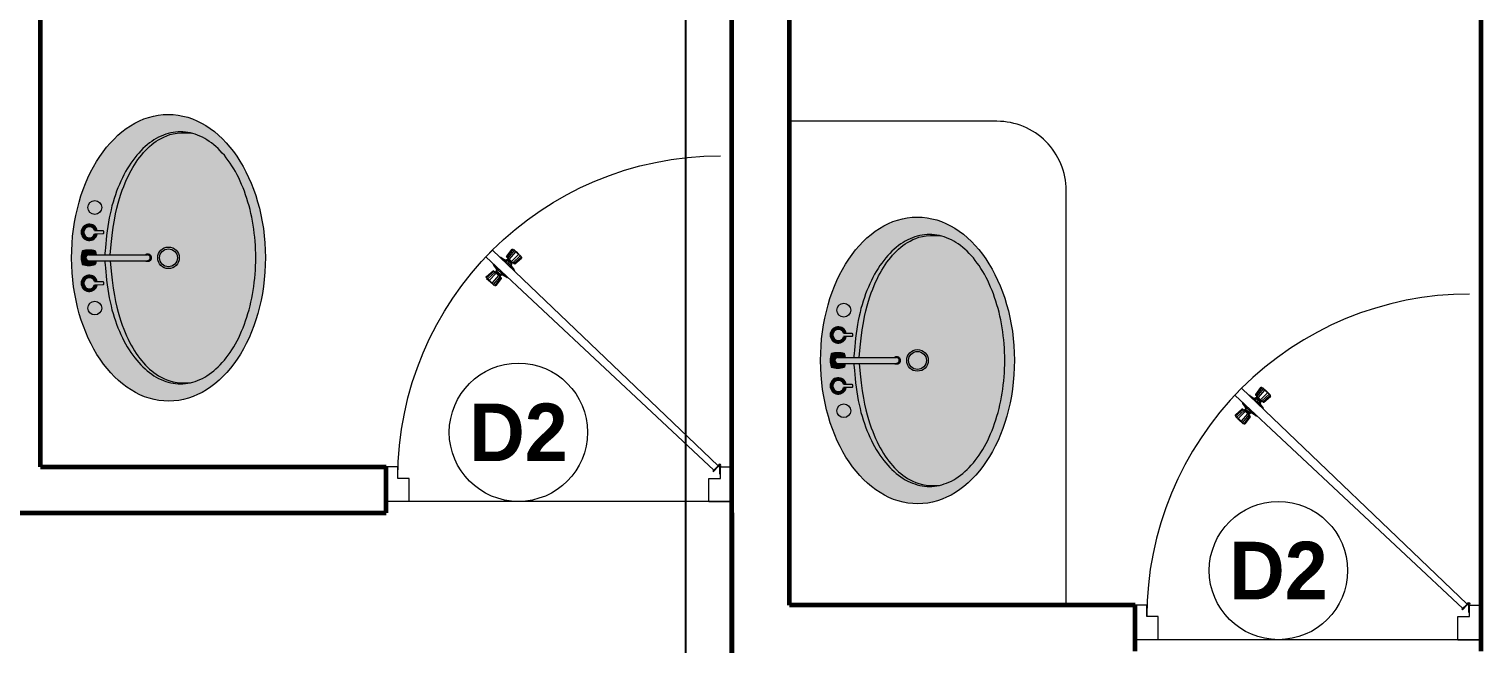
# Model space of a CAD drawing. Header units: feet. Extents: x 109753 to 150441, y 47761 to 75080.
# Drawn here: x 126704 to 126830, y 51263.6 to 51317 of the extents above; entities that cross this region are included whole.
import ezdxf

# ---------------------------------------------------------------- set-up
doc = ezdxf.new("R2010")
doc.units = ezdxf.units.FT
doc.header["$LTSCALE"] = 50
doc.header["$MEASUREMENT"] = 0
doc.linetypes.add('( Hidden )', pattern=[0.375, 0.25, -0.125])
doc.linetypes.add('ACAD_ISO04W100', pattern=[30, 24, -3, 0, -3])
for name, color, linetype, lineweight in [('A-Furniture', 175, 'Continuous', 0), ('DOORS', 7, 'Continuous', 15), ('TEXT', 181, 'Continuous', 13), ('WALL', 1, 'Continuous', 60)]:
    doc.layers.add(name, color=color, linetype=linetype, lineweight=lineweight)
doc.styles.add('GL_Imperial', font='GOTHIC.TTF', dxfattribs={"height": 8})

# ---------------------------------------------------------------- blocks, each defined once
blk = doc.blocks.new('*U521')
at = {"color": 9, "linetype": '( Hidden )', "lineweight": 0, "ltscale": 5, "true_color": 0xc7c8ca}
blk.add_line((30, 3), (0, 3), dxfattribs=at)
blk.add_arc((29, 1), 28, 180, 270, dxfattribs=at)
at = {"layer": 'DOORS'}
for p, q in [((0, 3), (0, 0)), ((2, 3), (0, 3)), ((2, 3), (2, 1)), ((28, 3), (28, 1)), ((28, 3), (30, 3)), ((30, 0), (30, 3)), ((1, 1), (1, 0)), ((2, 1), (1, 1)), ((28, 1), (29, 1)), ((28.35, 0.36), (28.39, 0.4)), ((28.35, 0.36), (28.82, -0.11)), ((28.39, 0.4), (28.84, -0.05)), ((28.94, 0.63), (28.94, -0.01)), ((28.94, 0.63), (29, 0.63)), ((29, 1), (29, 0)), ((29, 0.63), (29, -0.03)), ((1, 0), (0, 0)), ((29, 0), (30, 0))]:
    blk.add_line(p, q, dxfattribs=at)
at = {"layer": 'DOORS', "color": 1}
for p, q in [((8.69, -16.43), (9.06, -16.08)), ((8.71, -16.36), (9.04, -16.06)), ((8.73, -16.39), (8.71, -16.36)), ((9.36, -15.75), (9.04, -16.06)), ((9.43, -15.73), (9.06, -16.08)), ((9.38, -15.78), (9.36, -15.75)), ((9.96, -16.34), (9.51, -15.74)), ((9.25, -17), (8.69, -16.51)), ((9.32, -17.5), (9.55, -17.18)), ((9.33, -17.59), (9.32, -17.58)), ((9.33, -17), (9.64, -16.71)), ((9.41, -16.92), (9.41, -16.93)), ((9.5, -16.93), (9.69, -16.75)), ((9.58, -17.01), (9.5, -16.93)), ((9.55, -17.18), (9.56, -17.17)), ((9.56, -17.09), (9.57, -17.1)), ((9.57, -17.02), (9.76, -16.83)), ((9.96, -16.41), (9.64, -16.71)), ((9.88, -16.57), (9.69, -16.75)), ((9.96, -16.65), (9.76, -16.83)), ((9.87, -16.49), (9.88, -16.49)), ((9.95, -16.66), (9.87, -16.58)), ((10.03, -16.65), (10.04, -16.65)), ((10.12, -16.65), (10.11, -16.65)), ((10.46, -16.44), (10.12, -16.65)), ((10.54, -16.45), (10.54, -16.44)), ((10.85, -17.61), (10.66, -17.79)), ((11.09, -17.62), (10.78, -17.92)), ((10.84, -17.61), (10.92, -17.7)), ((10.86, -17.53), (10.85, -17.53)), ((10.87, -17.45), (10.86, -17.45)), ((11.09, -17.12), (10.87, -17.45)), ((11.09, -17.04), (11.1, -17.04)), ((11.17, -17.62), (11.73, -18.11)), ((9.88, -18.17), (9.88, -18.18)), ((9.96, -18.18), (10.3, -17.97)), ((10.3, -17.97), (10.31, -17.97)), ((10.39, -17.97), (10.38, -17.97)), ((10.46, -17.97), (10.66, -17.79)), ((10.46, -18.21), (10.78, -17.92)), ((10.46, -18.29), (10.91, -18.88)), ((10.47, -17.96), (10.55, -18.05)), ((10.54, -18.05), (10.73, -17.87)), ((10.54, -18.13), (10.54, -18.13)), ((10.92, -17.69), (10.73, -17.87)), ((10.99, -18.89), (11.36, -18.54)), ((11.01, -17.7), (11, -17.7)), ((11.04, -18.85), (11.06, -18.87)), ((11.06, -18.87), (11.38, -18.56)), ((11.73, -18.2), (11.36, -18.54)), ((11.71, -18.26), (11.38, -18.56)), ((11.69, -18.24), (11.71, -18.26))]:
    blk.add_line(p, q, dxfattribs=at)
at = {"layer": 'DOORS', "color": 8}
for p, q in [((9.44, -16.9), (8.81, -16.31)), ((9.02, -16.05), (8.91, -16.15)), ((8.93, -16.16), (8.91, -16.15)), ((9.54, -16.8), (8.93, -16.19)), ((9.02, -16.05), (9.13, -15.94)), ((9.15, -15.96), (9.13, -15.94)), ((9.75, -16.61), (9.18, -15.97)), ((9.85, -16.51), (9.3, -15.85)), ((9.93, -16.44), (9.41, -15.75)), ((9.97, -16.39), (9.46, -15.72)), ((9.31, -17.01), (8.67, -16.46)), ((9.36, -16.98), (8.7, -16.41)), ((9.38, -17.46), (9.63, -17.1)), ((9.58, -17), (9.51, -16.92)), ((9.6, -16.99), (9.52, -16.9)), ((9.54, -17.31), (9.69, -17.04)), ((9.64, -16.95), (9.56, -16.87)), ((9.7, -16.9), (9.62, -16.81)), ((9.71, -17.15), (9.75, -16.99)), ((9.83, -16.77), (9.75, -16.69)), ((9.89, -16.72), (9.81, -16.64)), ((9.84, -17.03), (9.82, -16.92)), ((9.92, -16.68), (9.85, -16.6)), ((9.95, -16.92), (9.85, -16.9)), ((9.94, -16.67), (9.87, -16.58)), ((10.08, -16.8), (9.92, -16.83)), ((10.25, -16.65), (9.98, -16.77)), ((10.41, -16.5), (10.03, -16.72)), ((10.58, -17.59), (10.6, -17.7)), ((10.71, -17.47), (10.67, -17.64)), ((10.88, -17.32), (10.73, -17.58)), ((11.03, -17.17), (10.79, -17.53)), ((10.82, -17.64), (10.9, -17.72)), ((10.84, -17.62), (10.91, -17.7)), ((11.11, -17.61), (11.75, -18.16)), ((10.01, -18.13), (10.39, -17.9)), ((10.17, -17.98), (10.44, -17.85)), ((10.34, -17.82), (10.5, -17.79)), ((10.45, -18.23), (10.96, -18.91)), ((10.47, -17.7), (10.57, -17.73)), ((10.48, -17.96), (10.55, -18.04)), ((10.49, -18.19), (11.01, -18.87)), ((10.5, -17.94), (10.57, -18.02)), ((10.53, -17.9), (10.61, -17.99)), ((10.57, -18.11), (11.12, -18.77)), ((10.59, -17.85), (10.67, -17.93)), ((10.68, -18.01), (11.24, -18.66)), ((10.72, -17.73), (10.8, -17.81)), ((10.78, -17.67), (10.86, -17.76)), ((10.88, -17.82), (11.48, -18.43)), ((10.98, -17.72), (11.61, -18.31)), ((11.06, -17.65), (11.72, -18.21)), ((11.27, -18.67), (11.28, -18.68)), ((11.39, -18.58), (11.28, -18.68)), ((11.39, -18.58), (11.5, -18.47)), ((11.49, -18.46), (11.5, -18.47))]:
    blk.add_line(p, q, dxfattribs=at)
at = {"layer": 'DOORS'}
blk.add_lwpolyline([(28.8, -0.08), (9.23, -18.82), (8.64, -18.23), (28.42, 0.3)], dxfattribs=at)
for radius in [0.111, 0.0537]:
    blk.add_circle((28.93, -0.12), radius, dxfattribs=at)
at = {"layer": 'DOORS', "color": 1}
for centre, start, end in [((9.47, -15.78), 37.0576, 133.134), ((9.92, -16.37), 313.134, 37.0576), ((8.72, -16.47), 133.134, 229.2104), ((9.29, -16.96), 229.2104, 313.134), ((9.36, -17.54), 133.134, 223.134), ((9.46, -16.89), 223.134, 313.134), ((9.61, -17.06), 133.134, 217.8768), ((9.52, -17.13), 313.134, 37.8768), ((9.84, -16.53), 313.134, 43.134), ((10, -16.69), 48.3913, 133.134), ((10.08, -16.61), 228.3913, 313.134), ((10.5, -16.48), 43.134, 133.134), ((10.9, -17.49), 133.134, 217.8768), ((10.81, -17.57), 313.134, 37.8768), ((11.06, -17.08), 313.134, 43.134), ((11.13, -17.67), 49.2104, 133.134), ((9.92, -18.14), 223.134, 313.134), ((10.34, -18.01), 48.3913, 133.134), ((10.42, -17.93), 228.3913, 313.134), ((10.5, -18.25), 133.134, 217.0576), ((10.58, -18.09), 133.134, 223.134), ((10.95, -18.85), 217.0576, 313.134), ((10.96, -17.73), 43.134, 133.134), ((11.69, -18.15), 313.134, 49.2104)]:
    blk.add_arc(centre, 0.0571, start, end, dxfattribs=at)
blk = doc.blocks.new('sink')
at = {"true_color": 0xdddedf}
h = blk.add_hatch(color=254, dxfattribs=at)
h.dxf.hatch_style = 1
edge = h.paths.add_edge_path()
edge.add_ellipse((0.0006, -0.2597), major_axis=(-0.3843, -0.0009), ratio=0.675642, start_angle=0, end_angle=360)
at = {"true_color": 0xcecdcb}
h = blk.add_hatch(color=254, dxfattribs=at)
h.dxf.hatch_style = 1
edge = h.paths.add_edge_path()
edge.add_ellipse((0.0006, -0.2597), major_axis=(-0.3843, -0.0009), ratio=0.675642, start_angle=0, end_angle=360)
h.paths.add_polyline_path([(0.0735, -0.0689), (0.0736, -0.0857), (0.0644, -0.0857), (0.0643, -0.0689, -9.431853)], flags=16)
h.paths.add_polyline_path([(-0.0088, -0.2031), (-0.0089, -0.2011), (-0.0087, -0.2016), (-0.0084, -0.1994), (-0.0083, -0.1999), (-0.0076, -0.1979), (-0.0076, -0.1984), (-0.0072, -0.1977), (-0.0072, -0.2028), (-0.0071, -0.2042), (-0.0067, -0.2056), (-0.006, -0.2069), (-0.0052, -0.208), (-0.0041, -0.209), (-0.0029, -0.2097), (-0.0015, -0.2103), (-0.0001, -0.2105), (0.0013, -0.2105), (0.0028, -0.2103), (0.0041, -0.2097), (0.0054, -0.209), (0.0064, -0.208), (0.0073, -0.2069), (0.0079, -0.2056), (0.0083, -0.2042), (0.0084, -0.2028), (0.0084, -0.1977), (0.0123, -0.2046), (0.0049, -0.2154), (-0.0074, -0.213), (-0.0096, -0.2022), (-0.0088, -0.2032)], flags=16)
h.paths.add_polyline_path([(0.0295, -0.2597, -1), (-0.0283, -0.2597, -1)], flags=16)
h.paths.add_polyline_path([(0.0246, -0.2597, -1), (-0.0234, -0.2597, -1)], flags=0)
h.paths.add_polyline_path([(-0.0631, -0.0689), (-0.0631, -0.0857), (-0.0723, -0.0857), (-0.0723, -0.0689, -9.431853)], flags=16)
at = {"true_color": 0x646d72}
h = blk.add_hatch(color=251, dxfattribs=at)
h.dxf.hatch_style = 1
h.paths.add_polyline_path([(-0.0723, -0.0689), (-0.0723, -0.0641, -7.383374), (-0.0631, -0.0641), (-0.0631, -0.0689, 9.431853)])
at = {"true_color": 0xcecdcb}
h = blk.add_hatch(color=254, dxfattribs=at)
h.dxf.hatch_style = 1
h.paths.add_polyline_path([(-0.0723, -0.0641), (-0.0724, -0.0617, -6.364491), (-0.0632, -0.0617), (-0.0631, -0.0641, 7.383374)])
at = {"true_color": 0xaaabad}
h = blk.add_hatch(color=253, dxfattribs=at)
h.dxf.hatch_style = 1
h.paths.add_polyline_path([(-0.0724, -0.0617), (-0.0723, -0.0834, 0.414214), (-0.07, -0.0857), (-0.0654, -0.0857, 0.414214), (-0.0631, -0.0834), (-0.0632, -0.0617, 6.364491)])
at = {"true_color": 0x646d72}
h = blk.add_hatch(color=251, dxfattribs=at)
h.dxf.hatch_style = 1
h.paths.add_polyline_path([(0.018, -0.0281, 0.134336), (-0.0168, -0.0281, 0.265125), (-0.0176, -0.0289, 0.134336), (-0.0176, -0.0637, 0.130311), (-0.0173, -0.0642), (-0.0134, -0.0603), (-0.0142, -0.0652, 0.026985), (-0.0072, -0.0664), (-0.0072, -0.0614, -0.022884), (-0.0126, -0.0605, -0.28938), (-0.0135, -0.0595, -0.111472), (-0.0135, -0.0331, -0.28938), (-0.0126, -0.0322, -0.111472), (0.0139, -0.0322, -0.28938), (0.0148, -0.0331, -0.111472), (0.0148, -0.0595, -0.28938), (0.0139, -0.0605, -0.022884), (0.0084, -0.0614), (0.0084, -0.0664, 0.026985), (0.0154, -0.0652), (0.0146, -0.0603), (0.0185, -0.0642, 0.130311), (0.0189, -0.0637, 0.134336), (0.0189, -0.0289, 0.265125)])
at = {"true_color": 0xaaabad}
h = blk.add_hatch(color=253, dxfattribs=at)
h.dxf.hatch_style = 1
h.paths.add_polyline_path([(-0.0072, -0.053), (-0.0072, -0.0463, -1), (0.0084, -0.0463), (0.0084, -0.053, 2.170959)], flags=16)
h.paths.add_polyline_path([(0.0148, -0.0331, 0.28938), (0.0139, -0.0322, 0.111472), (-0.0126, -0.0322, 0.28938), (-0.0135, -0.0331, 0.111472), (-0.0135, -0.0595, 0.28938), (-0.0126, -0.0605, 0.022884), (-0.0072, -0.0614), (-0.0072, -0.0584, -3.389161), (0.0084, -0.0584), (0.0084, -0.0614, 0.022884), (0.0139, -0.0605, 0.28938), (0.0148, -0.0595, 0.111472)])
h = blk.add_hatch(color=253, dxfattribs=at)
h.dxf.hatch_style = 1
h.paths.add_polyline_path([(0.0084, -0.053), (0.0084, -0.0584, 3.389161), (-0.0072, -0.0584), (-0.0072, -0.053, -2.170959)])
h.paths.add_polyline_path([(0.0084, -0.0463), (0.0084, -0.053, 2.170959), (-0.0072, -0.053), (-0.0072, -0.0463, -1)], flags=17)
at = {"true_color": 0xcecdcb}
h = blk.add_hatch(color=254, dxfattribs=at)
h.dxf.hatch_style = 1
h.paths.add_polyline_path([(0.0084, -0.0463, 1), (-0.0072, -0.0463), (-0.0072, -0.1144), (-0.0072, -0.1977), (-0.0072, -0.2028), (-0.0071, -0.2042), (-0.0067, -0.2056), (-0.006, -0.2069), (-0.0052, -0.208), (-0.0041, -0.209), (-0.0029, -0.2097), (-0.0015, -0.2103), (-0.0001, -0.2105), (0.0013, -0.2105), (0.0028, -0.2103), (0.0041, -0.2097), (0.0054, -0.209), (0.0064, -0.208), (0.0073, -0.2069), (0.0079, -0.2056), (0.0083, -0.2042), (0.0084, -0.2028), (0.0084, -0.1977), (0.0084, -0.1144)])
at = {"true_color": 0x646d72}
h = blk.add_hatch(color=251, dxfattribs=at)
h.dxf.hatch_style = 1
h.paths.add_polyline_path([(0.0643, -0.0689), (0.0643, -0.0641, -7.383374), (0.0735, -0.0641), (0.0735, -0.0689, 9.431853)])
at = {"true_color": 0xcecdcb}
h = blk.add_hatch(color=254, dxfattribs=at)
h.dxf.hatch_style = 1
h.paths.add_polyline_path([(0.0643, -0.0641), (0.0643, -0.0617, -6.364491), (0.0735, -0.0617), (0.0735, -0.0641, 7.383374)])
at = {"true_color": 0xaaabad}
h = blk.add_hatch(color=253, dxfattribs=at)
h.dxf.hatch_style = 1
h.paths.add_polyline_path([(0.0643, -0.0617), (0.0644, -0.0834, 0.414214), (0.0667, -0.0857), (0.0713, -0.0857, 0.414214), (0.0736, -0.0834), (0.0735, -0.0617, 6.364491)])
at = {"true_color": 0x646d72}
h = blk.add_hatch(color=251, dxfattribs=at)
h.dxf.hatch_style = 1
h.paths.add_polyline_path([(-0.0134, -0.0603), (-0.0173, -0.0642, 0.130311), (-0.0168, -0.0646, 0.010033), (-0.0142, -0.0652)], flags=17)
h = blk.add_hatch(color=251, dxfattribs=at)
h.dxf.hatch_style = 1
h.paths.add_polyline_path([(0.0146, -0.0603), (0.0154, -0.0652, 0.010033), (0.018, -0.0646, 0.130311), (0.0185, -0.0642)], flags=17)
h = blk.add_hatch(color=251, dxfattribs=at)
h.dxf.hatch_style = 1
h.paths.add_polyline_path([(-0.0594, -0.1085), (-0.0349, -0.1058), (-0.0072, -0.1034), (-0.0072, -0.0893), (-0.0117, -0.0895), (-0.0183, -0.0899), (-0.0268, -0.0905), (-0.0367, -0.0914), (-0.0477, -0.0925), (-0.0595, -0.0938), (-0.0715, -0.0953), (-0.0835, -0.097), (-0.0952, -0.0989), (-0.1066, -0.101), (-0.1176, -0.1032), (-0.1282, -0.1057), (-0.1386, -0.1083), (-0.1487, -0.1112), (-0.1586, -0.1142), (-0.1682, -0.1174), (-0.1777, -0.1208), (-0.187, -0.1243), (-0.1961, -0.1281), (-0.205, -0.132), (-0.2136, -0.1361), (-0.2221, -0.1404), (-0.2303, -0.1448), (-0.2382, -0.1494), (-0.2459, -0.1541), (-0.2533, -0.159), (-0.2605, -0.1641), (-0.2673, -0.1692), (-0.2739, -0.1745), (-0.2802, -0.18), (-0.2862, -0.1855), (-0.2919, -0.1912), (-0.2972, -0.1969), (-0.3023, -0.2028), (-0.307, -0.2088), (-0.3114, -0.2148), (-0.3155, -0.2209), (-0.3192, -0.2271), (-0.3226, -0.2334), (-0.3256, -0.2398), (-0.3283, -0.2462), (-0.3306, -0.2526), (-0.3326, -0.2591), (-0.3342, -0.2656), (-0.3355, -0.2722), (-0.3364, -0.2788), (-0.3369, -0.2853), (-0.3371, -0.2919), (-0.3369, -0.2985), (-0.3364, -0.3051), (-0.3355, -0.3117), (-0.3342, -0.3183), (-0.3336, -0.3208), (-0.3345, -0.3084), (-0.3346, -0.2888), (-0.3311, -0.2681), (-0.3252, -0.2516), (-0.3177, -0.2366), (-0.3095, -0.2236), (-0.3004, -0.2119), (-0.2901, -0.201), (-0.2785, -0.1904), (-0.2659, -0.1804), (-0.2522, -0.1709), (-0.2374, -0.1619), (-0.2216, -0.1533), (-0.2045, -0.1454), (-0.1855, -0.1378), (-0.1637, -0.1303), (-0.1455, -0.125), (-0.132, -0.1214), (-0.117, -0.118), (-0.1001, -0.1147), (-0.081, -0.1115)])
at = {"true_color": 0xaaabad}
h = blk.add_hatch(color=253, dxfattribs=at)
h.dxf.hatch_style = 1
h.paths.add_polyline_path([(0.3238, -0.3505), (0.3269, -0.3441), (0.3295, -0.3377), (0.3319, -0.3313), (0.3339, -0.3248), (0.3348, -0.3208), (0.3358, -0.3084), (0.3358, -0.2949), (0.3349, -0.2831), (0.3331, -0.2727), (0.3306, -0.2634), (0.3277, -0.255), (0.3243, -0.2473), (0.3207, -0.2401), (0.3168, -0.2333), (0.3128, -0.2268), (0.3084, -0.2206), (0.3038, -0.2147), (0.299, -0.2091), (0.2938, -0.2036), (0.2884, -0.1983), (0.2826, -0.193), (0.2766, -0.1879), (0.2703, -0.1829), (0.2637, -0.178), (0.2569, -0.1733), (0.2498, -0.1686), (0.2424, -0.1641), (0.2348, -0.1598), (0.2269, -0.1555), (0.2187, -0.1514), (0.2101, -0.1474), (0.2011, -0.1435), (0.1916, -0.1397), (0.1814, -0.136), (0.1707, -0.1323), (0.1591, -0.1286), (0.1467, -0.125), (0.1332, -0.1214), (0.1182, -0.118), (0.1013, -0.1147), (0.0823, -0.1115), (0.0607, -0.1085), (0.0362, -0.1058), (0.0084, -0.1034), (0.0084, -0.1144), (0.0084, -0.1977), (0.0097, -0.2001), (0.0102, -0.2036), (0.01, -0.2041), (0.01, -0.2069), (0.0086, -0.2103), (0.0059, -0.2129), (0.0025, -0.2143), (-0.0012, -0.2143), (-0.0047, -0.2129), (-0.0073, -0.2103), (-0.0088, -0.2069), (-0.0088, -0.2031), (-0.0089, -0.2018), (-0.0081, -0.1993), (-0.0072, -0.1977), (-0.0072, -0.1144), (-0.0072, -0.1034), (-0.0349, -0.1058), (-0.0594, -0.1085), (-0.081, -0.1115), (-0.1001, -0.1147), (-0.117, -0.118), (-0.132, -0.1214), (-0.1455, -0.125), (-0.1579, -0.1286), (-0.1694, -0.1323), (-0.1802, -0.136), (-0.1903, -0.1397), (-0.1999, -0.1435), (-0.2089, -0.1474), (-0.2175, -0.1514), (-0.2257, -0.1555), (-0.2335, -0.1598), (-0.2411, -0.1641), (-0.2485, -0.1686), (-0.2556, -0.1733), (-0.2625, -0.178), (-0.2691, -0.1829), (-0.2754, -0.1879), (-0.2814, -0.193), (-0.2871, -0.1983), (-0.2926, -0.2036), (-0.2977, -0.2091), (-0.3026, -0.2147), (-0.3072, -0.2206), (-0.3115, -0.2268), (-0.3156, -0.2333), (-0.3194, -0.2401), (-0.3231, -0.2473), (-0.3264, -0.255), (-0.3294, -0.2634), (-0.3318, -0.2727), (-0.3336, -0.2831), (-0.3346, -0.2949), (-0.3345, -0.3084), (-0.3336, -0.3208), (-0.3326, -0.3248), (-0.3306, -0.3313), (-0.3283, -0.3377), (-0.3256, -0.3441), (-0.3226, -0.3505), (-0.3192, -0.3567), (-0.3155, -0.3629), (-0.3114, -0.3691), (-0.307, -0.3751), (-0.3023, -0.3811), (-0.2972, -0.387), (-0.2919, -0.3927), (-0.2862, -0.3984), (-0.2802, -0.4039), (-0.2739, -0.4094), (-0.2673, -0.4147), (-0.2605, -0.4198), (-0.2533, -0.4249), (-0.2459, -0.4297), (-0.2382, -0.4345), (-0.2303, -0.4391), (-0.2221, -0.4435), (-0.2136, -0.4478), (-0.205, -0.4519), (-0.1961, -0.4558), (-0.187, -0.4595), (-0.1777, -0.4631), (-0.1682, -0.4665), (-0.1586, -0.4697), (-0.1488, -0.4727), (-0.1388, -0.4756), (-0.1286, -0.4782), (-0.1183, -0.4806), (-0.1079, -0.4828), (-0.0974, -0.4848), (-0.0868, -0.4867), (-0.0761, -0.4883), (-0.0653, -0.4896), (-0.0544, -0.4908), (-0.0435, -0.4918), (-0.0325, -0.4925), (-0.0215, -0.4931), (-0.0104, -0.4934), (0.0006, -0.4935), (0.0117, -0.4934), (0.0227, -0.4931), (0.0337, -0.4925), (0.0447, -0.4918), (0.0556, -0.4908), (0.0665, -0.4896), (0.0773, -0.4883), (0.088, -0.4867), (0.0987, -0.4848), (0.1092, -0.4828), (0.1196, -0.4806), (0.1299, -0.4782), (0.14, -0.4756), (0.15, -0.4727), (0.1598, -0.4697), (0.1695, -0.4665), (0.179, -0.4631), (0.1883, -0.4595), (0.1974, -0.4558), (0.2062, -0.4519), (0.2149, -0.4478), (0.2233, -0.4435), (0.2315, -0.4391), (0.2394, -0.4345), (0.2471, -0.4297), (0.2546, -0.4249), (0.2617, -0.4198), (0.2686, -0.4147), (0.2752, -0.4094), (0.2814, -0.4039), (0.2874, -0.3984), (0.2931, -0.3927), (0.2985, -0.387), (0.3035, -0.3811), (0.3083, -0.3751), (0.3127, -0.3691), (0.3167, -0.3629), (0.3204, -0.3567)])
h.paths.add_polyline_path([(-0.0283, -0.2597, -1), (0.0295, -0.2597, -1)], flags=16)
h.paths.add_polyline_path([(-0.0234, -0.2597, -1), (0.0246, -0.2597, -1)], flags=0)
at = {"true_color": 0x646d72}
h = blk.add_hatch(color=251, dxfattribs=at)
h.dxf.hatch_style = 1
h.paths.add_polyline_path([(0.1013, -0.1147), (0.1182, -0.118), (0.1332, -0.1214), (0.1467, -0.125), (0.1591, -0.1286), (0.1707, -0.1323), (0.1814, -0.136), (0.1916, -0.1397), (0.2011, -0.1435), (0.2101, -0.1474), (0.2187, -0.1514), (0.2269, -0.1555), (0.2348, -0.1598), (0.2424, -0.1641), (0.2498, -0.1686), (0.2569, -0.1733), (0.2637, -0.178), (0.2703, -0.1829), (0.2766, -0.1879), (0.2826, -0.193), (0.2884, -0.1983), (0.2938, -0.2036), (0.299, -0.2091), (0.3038, -0.2147), (0.3084, -0.2206), (0.3128, -0.2268), (0.3168, -0.2333), (0.3207, -0.2401), (0.3243, -0.2473), (0.3277, -0.255), (0.3306, -0.2634), (0.3331, -0.2727), (0.3349, -0.2831), (0.3358, -0.2949), (0.3358, -0.3084), (0.3348, -0.3208), (0.3355, -0.3183), (0.3367, -0.3117), (0.3376, -0.3051), (0.3382, -0.2985), (0.3384, -0.2919), (0.3382, -0.2853), (0.3376, -0.2788), (0.3367, -0.2722), (0.3355, -0.2656), (0.3339, -0.2591), (0.3319, -0.2526), (0.3295, -0.2462), (0.3269, -0.2398), (0.3238, -0.2334), (0.3204, -0.2271), (0.3167, -0.2209), (0.3127, -0.2148), (0.3083, -0.2088), (0.3035, -0.2028), (0.2985, -0.1969), (0.2931, -0.1912), (0.2874, -0.1855), (0.2814, -0.18), (0.2752, -0.1745), (0.2686, -0.1692), (0.2617, -0.1641), (0.2546, -0.159), (0.2471, -0.1541), (0.2394, -0.1494), (0.2315, -0.1448), (0.2233, -0.1404), (0.2149, -0.1361), (0.2062, -0.132), (0.1974, -0.1281), (0.1883, -0.1243), (0.179, -0.1208), (0.1695, -0.1174), (0.1598, -0.1142), (0.15, -0.1112), (0.1398, -0.1083), (0.1295, -0.1057), (0.1188, -0.1032), (0.1078, -0.101), (0.0965, -0.0989), (0.0848, -0.097), (0.0728, -0.0953), (0.0607, -0.0938), (0.049, -0.0925), (0.038, -0.0914), (0.0281, -0.0905), (0.0196, -0.0899), (0.0129, -0.0895), (0.0084, -0.0893), (0.0084, -0.1034), (0.0362, -0.1058), (0.0607, -0.1085), (0.0823, -0.1115)])
h = blk.add_hatch(color=251, dxfattribs=at)
h.dxf.hatch_style = 1
h.paths.add_polyline_path([(0.0246, -0.2597, 1), (-0.0234, -0.2597, 1)], flags=0)
h.paths.add_polyline_path([(-0.0283, -0.2597, 1), (0.0295, -0.2597, 1)])
h.paths.add_polyline_path([(0.0246, -0.2597, -1), (-0.0234, -0.2597, -1)], flags=16)
h = blk.add_hatch(color=251, dxfattribs=at)
h.dxf.hatch_style = 1
h.paths.add_polyline_path([(-0.0087, -0.2044), (-0.0083, -0.2061), (-0.0075, -0.2077), (-0.0065, -0.2091), (-0.0052, -0.2103), (-0.0037, -0.2113), (-0.002, -0.2119), (-0.0003, -0.2123), (0.0015, -0.2123), (0.0033, -0.2119), (0.0049, -0.2113), (0.0064, -0.2103), (0.0077, -0.2091), (0.0088, -0.2077), (0.0095, -0.2061), (0.01, -0.2044), (0.01, -0.2042), (0.0101, -0.2027), (0.0099, -0.2009), (0.0093, -0.1993), (0.0084, -0.1977), (0.0084, -0.2038), (0.0079, -0.2056), (0.0073, -0.2069), (0.0064, -0.208), (0.0054, -0.209), (0.0041, -0.2097), (0.0028, -0.2103), (0.0013, -0.2105), (-0.0001, -0.2105), (-0.0015, -0.2103), (-0.0029, -0.2097), (-0.0041, -0.209), (-0.0052, -0.208), (-0.006, -0.2069), (-0.0067, -0.2056), (-0.0071, -0.2042), (-0.0072, -0.2028), (-0.0072, -0.1977), (-0.0081, -0.1993), (-0.0086, -0.2009), (-0.0088, -0.2027)], flags=17)
at = {"true_color": 0xcecdcb}
h = blk.add_hatch(color=254, dxfattribs=at)
h.dxf.hatch_style = 1
h.paths.add_polyline_path([(0.0051, -0.2133), (0.0066, -0.2123), (0.0079, -0.211), (0.009, -0.2095), (0.0097, -0.2078), (0.01, -0.206), (0.0101, -0.2031), (0.01, -0.2042), (0.01, -0.2044), (0.0095, -0.2061), (0.0088, -0.2077), (0.0077, -0.2091), (0.0064, -0.2103), (0.0049, -0.2113), (0.0033, -0.2119), (0.0015, -0.2123), (-0.0003, -0.2123), (-0.002, -0.2119), (-0.0037, -0.2113), (-0.0052, -0.2103), (-0.0065, -0.2091), (-0.0075, -0.2077), (-0.0083, -0.2061), (-0.0087, -0.2044), (-0.0087, -0.2042), (-0.0088, -0.2031), (-0.0088, -0.206), (-0.0084, -0.2078), (-0.0077, -0.2095), (-0.0067, -0.211), (-0.0054, -0.2123), (-0.0038, -0.2133), (-0.0021, -0.214), (-0.0003, -0.2143), (0.0015, -0.2143), (0.0034, -0.214)])
at = {"color": 252, "lineweight": 5, "ltscale": 0.1, "true_color": 0x939598}
for p, q in [((-0.0134, -0.0323), (-0.017, -0.0287)), ((-0.0134, -0.0603), (-0.0173, -0.0642)), ((-0.0142, -0.0652), (-0.0134, -0.0603)), ((0.0185, -0.0642), (0.0146, -0.0603)), ((0.0154, -0.0652), (0.0146, -0.0603))]:
    blk.add_line(p, q, dxfattribs=at)
at = {"ltscale": 0.1}
for p, q in [((0.0146, -0.0323), (0.0182, -0.0287)), ((-0.0072, -0.1144), (-0.0072, -0.1977)), ((0.0084, -0.1144), (0.0084, -0.1977))]:
    blk.add_line(p, q, dxfattribs=at)
at = {"color": 7, "ltscale": 0.1}
for p, q in [((-0.0072, -0.0463), (-0.0072, -0.1144)), ((0.0084, -0.0463), (0.0084, -0.1144)), ((-0.0072, -0.1977), (-0.0072, -0.2028)), ((0.0084, -0.1977), (0.0084, -0.2028))]:
    blk.add_line(p, q, dxfattribs=at)
for points in [[(-0.0632, -0.0617), (-0.0631, -0.0834, -0.414214), (-0.0654, -0.0857), (-0.07, -0.0857, -0.414214), (-0.0723, -0.0834), (-0.0724, -0.0617)], [(0.0735, -0.0617), (0.0736, -0.0834, -0.414214), (0.0713, -0.0857), (0.0667, -0.0857, -0.414214), (0.0644, -0.0834), (0.0643, -0.0617)]]:
    blk.add_lwpolyline(points, format="xyb")
at = {"color": 7, "linetype": 'Continuous'}
blk.add_lwpolyline([(-0.0072, -0.0893), (-0.0117, -0.0895), (-0.0183, -0.0899), (-0.0268, -0.0905), (-0.0367, -0.0914), (-0.0477, -0.0925), (-0.0595, -0.0938), (-0.0715, -0.0953), (-0.0835, -0.097), (-0.0952, -0.0989), (-0.1066, -0.101), (-0.1176, -0.1032), (-0.1282, -0.1057), (-0.1386, -0.1083), (-0.1487, -0.1112), (-0.1586, -0.1142), (-0.1682, -0.1174), (-0.1777, -0.1208), (-0.187, -0.1243), (-0.1961, -0.1281), (-0.205, -0.132), (-0.2136, -0.1361), (-0.2221, -0.1404), (-0.2303, -0.1448), (-0.2382, -0.1494), (-0.2459, -0.1541), (-0.2533, -0.159), (-0.2605, -0.1641), (-0.2673, -0.1692), (-0.2739, -0.1745), (-0.2802, -0.18), (-0.2862, -0.1855), (-0.2919, -0.1912), (-0.2972, -0.1969), (-0.3023, -0.2028), (-0.307, -0.2088), (-0.3114, -0.2148), (-0.3155, -0.2209), (-0.3192, -0.2271), (-0.3226, -0.2334), (-0.3256, -0.2398), (-0.3283, -0.2462), (-0.3306, -0.2526), (-0.3326, -0.2591), (-0.3342, -0.2656), (-0.3355, -0.2722), (-0.3364, -0.2788), (-0.3369, -0.2853), (-0.3371, -0.2919), (-0.3369, -0.2985), (-0.3364, -0.3051), (-0.3355, -0.3117), (-0.3342, -0.3183), (-0.3326, -0.3248), (-0.3306, -0.3313), (-0.3283, -0.3377), (-0.3256, -0.3441), (-0.3226, -0.3505), (-0.3192, -0.3567), (-0.3155, -0.3629), (-0.3114, -0.3691), (-0.307, -0.3751), (-0.3023, -0.3811), (-0.2972, -0.387), (-0.2919, -0.3927), (-0.2862, -0.3984), (-0.2802, -0.4039), (-0.2739, -0.4094), (-0.2673, -0.4147), (-0.2605, -0.4198), (-0.2533, -0.4249), (-0.2459, -0.4297), (-0.2382, -0.4345), (-0.2303, -0.4391), (-0.2221, -0.4435), (-0.2136, -0.4478), (-0.205, -0.4519), (-0.1961, -0.4558), (-0.187, -0.4595), (-0.1777, -0.4631), (-0.1682, -0.4665), (-0.1586, -0.4697), (-0.1488, -0.4727), (-0.1388, -0.4756), (-0.1286, -0.4782), (-0.1183, -0.4806), (-0.1079, -0.4828), (-0.0974, -0.4848), (-0.0868, -0.4867), (-0.0761, -0.4883), (-0.0653, -0.4896), (-0.0544, -0.4908), (-0.0435, -0.4918), (-0.0325, -0.4925), (-0.0215, -0.4931), (-0.0104, -0.4934), (0.0006, -0.4935), (0.0117, -0.4934), (0.0227, -0.4931), (0.0337, -0.4925), (0.0447, -0.4918), (0.0556, -0.4908), (0.0665, -0.4896), (0.0773, -0.4883), (0.088, -0.4867), (0.0987, -0.4848), (0.1092, -0.4828), (0.1196, -0.4806), (0.1299, -0.4782), (0.14, -0.4756), (0.15, -0.4727), (0.1598, -0.4697), (0.1695, -0.4665), (0.179, -0.4631), (0.1883, -0.4595), (0.1974, -0.4558), (0.2062, -0.4519), (0.2149, -0.4478), (0.2233, -0.4435), (0.2315, -0.4391), (0.2394, -0.4345), (0.2471, -0.4297), (0.2546, -0.4249), (0.2617, -0.4198), (0.2686, -0.4147), (0.2752, -0.4094), (0.2814, -0.4039), (0.2874, -0.3984), (0.2931, -0.3927), (0.2985, -0.387), (0.3035, -0.3811), (0.3083, -0.3751), (0.3127, -0.3691), (0.3167, -0.3629), (0.3204, -0.3567), (0.3238, -0.3505), (0.3269, -0.3441), (0.3295, -0.3377), (0.3319, -0.3313), (0.3339, -0.3248), (0.3355, -0.3183), (0.3367, -0.3117), (0.3376, -0.3051), (0.3382, -0.2985), (0.3384, -0.2919), (0.3382, -0.2853), (0.3376, -0.2788), (0.3367, -0.2722), (0.3355, -0.2656), (0.3339, -0.2591), (0.3319, -0.2526), (0.3295, -0.2462), (0.3269, -0.2398), (0.3238, -0.2334), (0.3204, -0.2271), (0.3167, -0.2209), (0.3127, -0.2148), (0.3083, -0.2088), (0.3035, -0.2028), (0.2985, -0.1969), (0.2931, -0.1912), (0.2874, -0.1855), (0.2814, -0.18), (0.2752, -0.1745), (0.2686, -0.1692), (0.2617, -0.1641), (0.2546, -0.159), (0.2471, -0.1541), (0.2394, -0.1494), (0.2315, -0.1448), (0.2233, -0.1404), (0.2149, -0.1361), (0.2062, -0.132), (0.1974, -0.1281), (0.1883, -0.1243), (0.179, -0.1208), (0.1695, -0.1174), (0.1598, -0.1142), (0.15, -0.1112), (0.1398, -0.1083), (0.1295, -0.1057), (0.1188, -0.1032), (0.1078, -0.101), (0.0965, -0.0989), (0.0848, -0.097), (0.0728, -0.0953), (0.0607, -0.0938), (0.049, -0.0925), (0.038, -0.0914), (0.0281, -0.0905), (0.0196, -0.0899), (0.0129, -0.0895), (0.0084, -0.0893)], dxfattribs=at)
at = {"flags": 128}
for points in [[(-0.0072, -0.1977), (-0.0081, -0.1993), (-0.0086, -0.2009), (-0.0088, -0.2027), (-0.0087, -0.2042)], [(-0.0088, -0.2031), (-0.0088, -0.206), (-0.0084, -0.2078), (-0.0077, -0.2095), (-0.0067, -0.211), (-0.0054, -0.2123), (-0.0038, -0.2133), (-0.0021, -0.214), (-0.0003, -0.2143), (0.0015, -0.2143), (0.0034, -0.214), (0.0051, -0.2133), (0.0066, -0.2123), (0.0079, -0.211), (0.009, -0.2095), (0.0097, -0.2078), (0.01, -0.206), (0.0101, -0.2031)], [(0.01, -0.2042), (0.0101, -0.2027), (0.0099, -0.2009), (0.0093, -0.1993), (0.0084, -0.1977)]]:
    blk.add_lwpolyline(points, dxfattribs=at)
at = {"color": 252, "lineweight": 5, "true_color": 0x939598, "flags": 128}
blk.add_lwpolyline([(-0.0087, -0.2042), (-0.0087, -0.2044), (-0.0083, -0.2061), (-0.0075, -0.2077), (-0.0065, -0.2091), (-0.0052, -0.2103), (-0.0037, -0.2113), (-0.002, -0.2119), (-0.0003, -0.2123), (0.0015, -0.2123), (0.0033, -0.2119), (0.0049, -0.2113), (0.0064, -0.2103), (0.0077, -0.2091), (0.0088, -0.2077), (0.0095, -0.2061), (0.01, -0.2044), (0.01, -0.2042)], dxfattribs=at)
at = {"color": 7, "flags": 128}
blk.add_lwpolyline([(-0.0072, -0.2028), (-0.0071, -0.2042), (-0.0067, -0.2056), (-0.006, -0.2069), (-0.0052, -0.208), (-0.0041, -0.209), (-0.0029, -0.2097), (-0.0015, -0.2103), (-0.0001, -0.2105), (0.0013, -0.2105), (0.0028, -0.2103), (0.0041, -0.2097), (0.0054, -0.209), (0.0064, -0.208), (0.0073, -0.2069), (0.0079, -0.2056), (0.0083, -0.2042), (0.0084, -0.2028)], dxfattribs=at)
at = {"color": 252, "lineweight": 5, "true_color": 0x939598}
for points in [[(-0.0072, -0.1034, 0), (-0.0349, -0.1058, 0), (-0.0594, -0.1085, 0), (-0.081, -0.1115, 0), (-0.1001, -0.1147, 0), (-0.117, -0.118, 0), (-0.132, -0.1214, 0), (-0.1455, -0.125, 0), (-0.1579, -0.1286, 0), (-0.1694, -0.1323, 0), (-0.1802, -0.136, 0), (-0.1903, -0.1397, 0), (-0.1999, -0.1435, 0), (-0.2089, -0.1474, 0), (-0.2175, -0.1514, 0), (-0.2257, -0.1555, 0), (-0.2335, -0.1598, 0), (-0.2411, -0.1641, 0), (-0.2485, -0.1686, 0), (-0.2556, -0.1733, 0), (-0.2625, -0.178, 0), (-0.2691, -0.1829, 0), (-0.2754, -0.1879, 0), (-0.2814, -0.193, 0), (-0.2871, -0.1983, 0), (-0.2926, -0.2036, 0), (-0.2977, -0.2091, 0), (-0.3026, -0.2147, 0), (-0.3072, -0.2206, 0), (-0.3115, -0.2268, 0), (-0.3156, -0.2333, 0), (-0.3194, -0.2401, 0), (-0.3231, -0.2473, 0), (-0.3264, -0.255, 0), (-0.3294, -0.2634, 0), (-0.3318, -0.2727, 0), (-0.3336, -0.2831, 0), (-0.3346, -0.2949, 0), (-0.3345, -0.3084, 0), (-0.3336, -0.3208, 0)], [(0.0084, -0.1034, 0), (0.0362, -0.1058, 0), (0.0607, -0.1085, 0), (0.0823, -0.1115, 0), (0.1013, -0.1147, 0), (0.1182, -0.118, 0), (0.1332, -0.1214, 0), (0.1467, -0.125, 0), (0.1591, -0.1286, 0), (0.1707, -0.1323, 0), (0.1814, -0.136, 0), (0.1916, -0.1397, 0), (0.2011, -0.1435, 0), (0.2101, -0.1474, 0), (0.2187, -0.1514, 0), (0.2269, -0.1555, 0), (0.2348, -0.1598, 0), (0.2424, -0.1641, 0), (0.2498, -0.1686, 0), (0.2569, -0.1733, 0), (0.2637, -0.178, 0), (0.2703, -0.1829, 0), (0.2766, -0.1879, 0), (0.2826, -0.193, 0), (0.2884, -0.1983, 0), (0.2938, -0.2036, 0), (0.299, -0.2091, 0), (0.3038, -0.2147, 0), (0.3084, -0.2206, 0), (0.3128, -0.2268, 0), (0.3168, -0.2333, 0), (0.3207, -0.2401, 0), (0.3243, -0.2473, 0), (0.3277, -0.255, 0), (0.3306, -0.2634, 0), (0.3331, -0.2727, 0), (0.3349, -0.2831, 0), (0.3358, -0.2949, 0), (0.3358, -0.3084, 0), (0.3348, -0.3208, 0)]]:
    blk.add_polyline3d(points, dxfattribs=at)
at = {"color": 252, "lineweight": 5, "ltscale": 0.1, "true_color": 0x939598}
for centre, radius in [((-0.1342, -0.0622), 0.0185), ((0.0006, -0.2597), 0.0289), ((0.0006, -0.2597), 0.024)]:
    blk.add_circle(centre, radius, dxfattribs=at)
at = {"ltscale": 0.1}
blk.add_circle((0.1354, -0.0622), 0.0185, dxfattribs=at)
at = {"color": 252, "lineweight": 5, "ltscale": 0.1, "true_color": 0x939598}
for centre, radius, start, end in [((-0.0677, -0.0475), 0.0219, 282.0163, 257.8079), ((-0.0677, -0.0474), 0.0173, 285.2323, 254.3796), ((0.0451, -0.0463), 0.0601, 167.2787, 192.7213), ((0.0006, -0.0463), 0.0144, 302.8783, 237.1217), ((-0.0123, -0.0334), 0.00123, 102.7213, 167.2787), ((0.0006, -0.0908), 0.0601, 77.2787, 102.7213), ((0.0006, -0.0463), 0.0103, 319.464, 220.536), ((0.0136, -0.0334), 0.00123, 12.7213, 77.2787), ((-0.0438, -0.0463), 0.0601, 347.2787, 12.7213), ((0.0689, -0.0475), 0.0219, 282.0163, 257.8079), ((0.069, -0.0474), 0.0173, 285.2323, 254.3796), ((-0.0123, -0.0593), 0.00123, 192.7213, 257.2787), ((0.0006, -0.0019), 0.0601, 257.2787, 262.492), ((0.0006, -0.0019), 0.0601, 277.5375, 282.7213), ((0.0136, -0.0593), 0.00123, 282.7213, 347.2787)]:
    blk.add_arc(centre, radius, start, end, dxfattribs=at)
at = {"ltscale": 0.1}
for centre, radius, start, end in [((-0.0677, -0.0475), 0.015, 287.6516, 251.934), ((0.0459, -0.0463), 0.0658, 164.6978, 195.3022), ((-0.0164, -0.0293), 0.00123, 105.3022, 164.6978), ((0.0006, -0.0916), 0.0658, 74.6978, 105.3022), ((0.0006, -0.0463), 0.00782, 0, 180), ((0.0177, -0.0293), 0.00123, 15.3022, 74.6978), ((-0.0446, -0.0463), 0.0658, 344.6978, 15.3022), ((0.0689, -0.0475), 0.015, 287.6516, 251.934), ((-0.0164, -0.0634), 0.00123, 195.3022, 254.6978), ((0.0006, -0.0011), 0.0658, 254.6978, 263.18), ((0.0006, -0.0011), 0.0658, 276.82, 285.3022), ((0.0177, -0.0634), 0.00123, 285.3022, 344.6978)]:
    blk.add_arc(centre, radius, start, end, dxfattribs=at)
blk.add_ellipse((0.0006, -0.2597), major_axis=(-0.3843, -0.0009), ratio=0.675642, dxfattribs=at)
blk = doc.blocks.new('*U536')
at = {"color": 9, "linetype": '( Hidden )', "lineweight": 0, "ltscale": 5, "true_color": 0xc7c8ca}
blk.add_line((0, 3), (30, 3), dxfattribs=at)
blk.add_arc((1, 1), 28, 270, 0, dxfattribs=at)
at = {"layer": 'DOORS'}
for p, q in [((0, 0), (0, 3)), ((2, 3), (0, 3)), ((2, 3), (2, 1)), ((28, 3), (28, 1)), ((28, 3), (30, 3)), ((30, 3), (30, 0)), ((1, 1), (1, 0)), ((2, 1), (1, 1)), ((1.06, 0.63), (1, 0.63)), ((1, 0.63), (1, -0.03)), ((1.06, 0.63), (1.06, -0.01)), ((1.61, 0.4), (1.16, -0.05)), ((1.65, 0.36), (1.18, -0.11)), ((1.65, 0.36), (1.61, 0.4)), ((28, 1), (29, 1)), ((29, 1), (29, 0)), ((1, 0), (0, 0)), ((29, 0), (30, 0))]:
    blk.add_line(p, q, dxfattribs=at)
at = {"layer": 'DOORS', "color": 8}
for p, q in [((20.03, -16.39), (20.54, -15.72)), ((20.07, -16.44), (20.59, -15.75)), ((20.15, -16.51), (20.7, -15.85)), ((20.25, -16.61), (20.82, -15.97)), ((20.46, -16.8), (21.07, -16.19)), ((20.56, -16.9), (21.19, -16.31)), ((20.85, -15.96), (20.87, -15.94)), ((20.98, -16.05), (20.87, -15.94)), ((20.98, -16.05), (21.09, -16.15)), ((21.07, -16.16), (21.09, -16.15)), ((18.89, -17.61), (18.25, -18.16)), ((18.97, -17.17), (19.21, -17.53)), ((19.16, -17.62), (19.09, -17.7)), ((19.18, -17.64), (19.1, -17.72)), ((19.12, -17.32), (19.27, -17.58)), ((19.29, -17.47), (19.33, -17.64)), ((19.42, -17.59), (19.4, -17.7)), ((19.59, -16.5), (19.97, -16.72)), ((19.75, -16.65), (20.02, -16.77)), ((19.92, -16.8), (20.08, -16.83)), ((20.05, -16.92), (20.15, -16.9)), ((20.06, -16.67), (20.13, -16.58)), ((20.08, -16.68), (20.15, -16.6)), ((20.11, -16.72), (20.19, -16.64)), ((20.16, -17.03), (20.18, -16.92)), ((20.17, -16.77), (20.25, -16.69)), ((20.29, -17.15), (20.25, -16.99)), ((20.3, -16.9), (20.38, -16.81)), ((20.46, -17.31), (20.31, -17.04)), ((20.36, -16.95), (20.44, -16.87)), ((20.62, -17.46), (20.37, -17.1)), ((20.4, -16.99), (20.48, -16.9)), ((20.42, -17), (20.49, -16.92)), ((20.64, -16.98), (21.3, -16.41)), ((20.69, -17.01), (21.33, -16.46)), ((18.94, -17.65), (18.28, -18.21)), ((19.02, -17.72), (18.39, -18.31)), ((18.51, -18.46), (18.5, -18.47)), ((18.61, -18.58), (18.5, -18.47)), ((19.12, -17.82), (18.52, -18.43)), ((18.61, -18.58), (18.72, -18.68)), ((18.73, -18.67), (18.72, -18.68)), ((19.32, -18.01), (18.76, -18.66)), ((19.43, -18.11), (18.88, -18.77)), ((19.51, -18.19), (18.99, -18.87)), ((19.55, -18.23), (19.04, -18.91)), ((19.22, -17.67), (19.14, -17.76)), ((19.28, -17.73), (19.2, -17.81)), ((19.41, -17.85), (19.33, -17.93)), ((19.47, -17.9), (19.39, -17.99)), ((19.53, -17.7), (19.43, -17.73)), ((19.5, -17.94), (19.43, -18.02)), ((19.52, -17.96), (19.45, -18.04)), ((19.66, -17.82), (19.5, -17.79)), ((19.83, -17.98), (19.56, -17.85)), ((19.99, -18.13), (19.61, -17.9))]:
    blk.add_line(p, q, dxfattribs=at)
at = {"layer": 'DOORS', "color": 1}
for p, q in [((20.04, -16.34), (20.49, -15.74)), ((20.57, -15.73), (20.94, -16.08)), ((20.62, -15.78), (20.64, -15.75)), ((20.64, -15.75), (20.96, -16.06)), ((21.31, -16.43), (20.94, -16.08)), ((21.29, -16.36), (20.96, -16.06)), ((21.27, -16.39), (21.29, -16.36)), ((18.83, -17.62), (18.27, -18.11)), ((18.91, -17.04), (18.9, -17.04)), ((18.91, -17.12), (19.13, -17.45)), ((18.91, -17.62), (19.22, -17.92)), ((19.16, -17.61), (19.08, -17.7)), ((19.13, -17.45), (19.14, -17.45)), ((19.14, -17.53), (19.15, -17.53)), ((19.15, -17.61), (19.34, -17.79)), ((19.46, -16.45), (19.46, -16.44)), ((19.54, -16.44), (19.88, -16.65)), ((19.88, -16.65), (19.89, -16.65)), ((19.97, -16.65), (19.96, -16.65)), ((20.04, -16.41), (20.36, -16.71)), ((20.04, -16.65), (20.24, -16.83)), ((20.05, -16.66), (20.13, -16.58)), ((20.13, -16.49), (20.12, -16.49)), ((20.12, -16.57), (20.31, -16.75)), ((20.43, -17.02), (20.24, -16.83)), ((20.5, -16.93), (20.31, -16.75)), ((20.67, -17), (20.36, -16.71)), ((20.42, -17.01), (20.5, -16.93)), ((20.44, -17.09), (20.43, -17.1)), ((20.45, -17.18), (20.44, -17.17)), ((20.68, -17.5), (20.45, -17.18)), ((20.59, -16.92), (20.59, -16.93)), ((20.67, -17.59), (20.68, -17.58)), ((20.75, -17), (21.31, -16.51)), ((18.27, -18.2), (18.64, -18.54)), ((18.31, -18.24), (18.29, -18.26)), ((18.29, -18.26), (18.62, -18.56)), ((18.94, -18.87), (18.62, -18.56)), ((19.01, -18.89), (18.64, -18.54)), ((18.96, -18.85), (18.94, -18.87)), ((18.99, -17.7), (19, -17.7)), ((19.08, -17.69), (19.27, -17.87)), ((19.54, -18.29), (19.09, -18.88)), ((19.54, -18.21), (19.22, -17.92)), ((19.46, -18.05), (19.27, -17.87)), ((19.54, -17.97), (19.34, -17.79)), ((19.53, -17.96), (19.45, -18.05)), ((19.46, -18.13), (19.46, -18.13)), ((19.61, -17.97), (19.62, -17.97)), ((19.7, -17.97), (19.69, -17.97)), ((20.04, -18.18), (19.7, -17.97)), ((20.12, -18.17), (20.12, -18.18))]:
    blk.add_line(p, q, dxfattribs=at)
at = {"layer": 'DOORS'}
blk.add_lwpolyline([(1.2, -0.08), (20.77, -18.82), (21.36, -18.23), (1.58, 0.3)], dxfattribs=at)
for radius in [0.111, 0.0537]:
    blk.add_circle((1.07, -0.12), radius, dxfattribs=at)
at = {"layer": 'DOORS', "color": 1}
for centre, start, end in [((20.08, -16.37), 142.9424, 226.866), ((20.53, -15.78), 46.866, 142.9424), ((18.87, -17.67), 46.866, 130.7896), ((18.94, -17.08), 136.866, 226.866), ((19.19, -17.57), 142.1232, 226.866), ((19.1, -17.49), 322.1232, 46.866), ((19.5, -16.48), 46.866, 136.866), ((19.92, -16.61), 226.866, 311.6087), ((20, -16.69), 46.866, 131.6087), ((20.16, -16.53), 136.866, 226.866), ((20.48, -17.13), 142.1232, 226.866), ((20.39, -17.06), 322.1232, 46.866), ((20.54, -16.89), 226.866, 316.866), ((20.71, -16.96), 226.866, 310.7896), ((20.64, -17.54), 316.866, 46.866), ((21.28, -16.47), 310.7896, 46.866), ((18.31, -18.15), 130.7896, 226.866), ((19.04, -17.73), 46.866, 136.866), ((19.05, -18.85), 226.866, 322.9424), ((19.42, -18.09), 316.866, 46.866), ((19.58, -17.93), 226.866, 311.6087), ((19.5, -18.25), 322.9424, 46.866), ((19.66, -18.01), 46.866, 131.6087), ((20.08, -18.14), 226.866, 316.866)]:
    blk.add_arc(centre, 0.0571, start, end, dxfattribs=at)

msp = doc.modelspace()

# ---------------------------------------------------------------- linework, layer by layer
at = {"linetype": 'ACAD_ISO04W100', "ltscale": 3}
msp.add_line((126761.03, 50294.25), (126761.03, 51492.02), dxfattribs=at)
at = {"layer": 'A-Furniture'}
msp.add_lwpolyline([(126794.03, 51266.97), (126794.03, 51302.97, 0.414214), (126788.03, 51308.97), (126770.03, 51308.97)], format="xyb", dxfattribs=at)
at = {"layer": 'TEXT'}
for centre in [(126746.5, 51281.97), (126812.45, 51269.97)]:
    msp.add_circle(centre, 6, dxfattribs=at)
at = {"layer": 'WALL'}
for p, q in [((126705.03, 51278.97), (126705.03, 51393.02)), ((126765.03, 51274.97), (126765.03, 51393.02)), ((126770.03, 51266.97), (126770.03, 51393.02)), ((126705.03, 51278.97), (126735.03, 51278.97)), ((126735.03, 51274.97), (126735.03, 51278.97)), ((126701.03, 51274.97), (126735.03, 51274.97)), ((126765.03, 51257.97), (126765.03, 51274.97)), ((126765.03, 51274.97), (126765.03, 51257.97)), ((126800.03, 51266.97), (126770.03, 51266.97)), ((126800.03, 51262.97), (126800.03, 51266.97))]:
    msp.add_line(p, q, dxfattribs=at)
msp.add_lwpolyline([(126770.03, 51393.02), (126830.03, 51393.02), (126830.03, 51262.97)], dxfattribs=at)

# ---------------------------------------------------------------- block references
at = {"layer": 'A-Furniture', "xscale": 32.3850000000002, "yscale": 32.3850000000002, "zscale": 32.3850000000002, "rotation": 90}
for p in [(126707.72, 51297.1), (126772.72, 51288.19)]:
    msp.add_blockref('sink', p, dxfattribs=at)
at = {"layer": 'WALL', "xscale": -1, "rotation": 180}
msp.add_blockref('*U521', (126735.03, 51278.97), dxfattribs=at)
at = {"layer": 'WALL', "rotation": 180}
msp.add_blockref('*U536', (126830.03, 51266.97), dxfattribs=at)

# ---------------------------------------------------------------- texts
at = {"layer": 'TEXT', "char_height": 5, "attachment_point": 5, "style": 'GL_Imperial'}
for insert in [(126746.5, 51281.97), (126812.45, 51269.97)]:
    msp.add_mtext_dynamic_manual_height_columns('{\\fStylus BT|b1|i0|c0|p34;D2}', width=9.3058, gutter_width=35, heights=[0], dxfattribs=dict(at, insert=insert))

doc.saveas('drawing.dxf')
